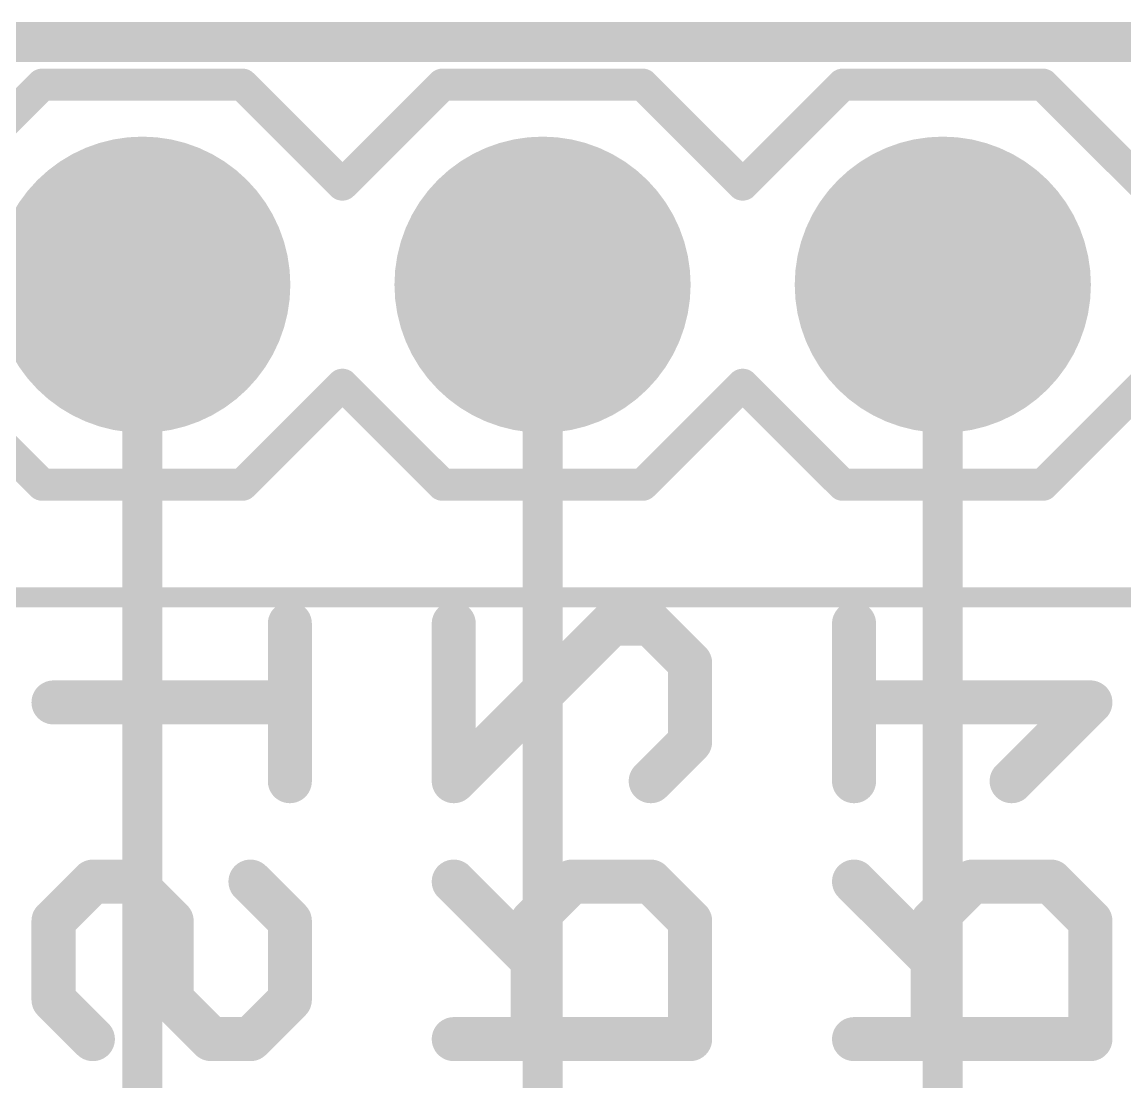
# Model space of a CAD drawing. Extents: x -0.1 to 31.9, y -22.9 to 26.1.
# Drawn here: x 9.4 to 16.4, y 19.34 to 26.07 of the extents above; entities that cross this region are included whole.
import ezdxf

# ---------------------------------------------------------------- set-up
doc = ezdxf.new("R2010")
doc.units = 0
for name, color, linetype in [('1', 12, 'CONTINUOUS'), ('16', 132, 'CONTINUOUS'), ('17', 110, 'CONTINUOUS'), ('20', 53, 'CONTINUOUS'), ('21', 41, 'CONTINUOUS'), ('22', 40, 'CONTINUOUS'), ('51', 53, 'CONTINUOUS')]:
    doc.layers.add(name, color=color, linetype=linetype)

# ---------------------------------------------------------------- blocks, each defined once
blk = doc.blocks.new('RECT')
blk.add_solid([(-0.5, -0.5), (0.5, -0.5), (-0.5, 0.5), (0.5, 0.5)])
blk = doc.blocks.new('ROUNDP')
at = {"const_width": 0.5}
blk.add_lwpolyline([(0, -0.25, 1), (0, 0.25, 1), (0, -0.25)], format="xyb", dxfattribs=at)

msp = doc.modelspace()

# ---------------------------------------------------------------- linework, layer by layer
at = {"layer": '1', "const_width": 0.254}
msp.add_lwpolyline([(0, 25.94), (31.75, 25.94)], dxfattribs=at)
at = {"layer": '16', "const_width": 0.254}
for points in [[(0, 25.94), (31.75, 25.94)], [(10.16, 17.415), (10.16, 24.4)], [(12.7, 16.145), (12.7, 24.4)], [(15.24, 14.875), (15.24, 24.4)]]:
    msp.add_lwpolyline(points, dxfattribs=at)
at = {"layer": '16', "const_width": 0.127}
for points in [[(10.2235, 24.4, 1), (10.0965, 24.4)], [(12.7635, 24.4, 1), (12.6365, 24.4)], [(15.3035, 24.4, 1), (15.1765, 24.4)]]:
    msp.add_lwpolyline(points, format="xyb", dxfattribs=at)
at = {"layer": '20', "const_width": 0.2032}
msp.add_lwpolyline([(31.75, 25.94), (0, 25.94)], dxfattribs=at)
at = {"layer": '21', "const_width": 0.2032}
for points in [[(8.89, 25.035), (9.525, 25.67)], [(9.525, 25.67), (10.795, 25.67)], [(11.43, 25.035), (10.795, 25.67)], [(11.43, 25.035), (12.065, 25.67)], [(12.065, 25.67), (13.335, 25.67)], [(13.335, 25.67), (13.97, 25.035)], [(13.97, 25.035), (14.605, 25.67)], [(14.605, 25.67), (15.875, 25.67)], [(15.875, 25.67), (16.51, 25.035)], [(9.525, 23.13), (8.89, 23.765)], [(10.795, 23.13), (11.43, 23.765)], [(12.065, 23.13), (11.43, 23.765)], [(13.97, 23.765), (13.335, 23.13)], [(14.605, 23.13), (13.97, 23.765)], [(16.51, 23.765), (15.875, 23.13)], [(10.795, 23.13), (9.525, 23.13)], [(13.335, 23.13), (12.065, 23.13)], [(15.875, 23.13), (14.605, 23.13)]]:
    msp.add_lwpolyline(points, dxfattribs=at)
at = {"layer": '21', "const_width": 0.1016}
for points in [[(9.525, 25.7208, 1), (9.525, 25.6192)], [(9.5609, 25.6341, 1), (9.4891, 25.7059)], [(10.8309, 25.7059, 1), (10.7591, 25.6341)], [(10.795, 25.6192, 1), (10.795, 25.7208)], [(12.065, 25.7208, 1), (12.065, 25.6192)], [(12.1009, 25.6341, 1), (12.0291, 25.7059)], [(13.3709, 25.7059, 1), (13.2991, 25.6341)], [(13.335, 25.6192, 1), (13.335, 25.7208)], [(14.605, 25.7208, 1), (14.605, 25.6192)], [(14.6409, 25.6341, 1), (14.5691, 25.7059)], [(15.9109, 25.7059, 1), (15.8391, 25.6341)], [(15.875, 25.6192, 1), (15.875, 25.7208)], [(11.3941, 25.0709, 1), (11.4659, 24.9991)], [(11.3941, 24.9991, 1), (11.4659, 25.0709)], [(13.9341, 25.0709, 1), (14.0059, 24.9991)], [(13.9341, 24.9991, 1), (14.0059, 25.0709)], [(11.4659, 23.8009, 1), (11.3941, 23.7291)], [(11.4659, 23.7291, 1), (11.3941, 23.8009)], [(14.0059, 23.8009, 1), (13.9341, 23.7291)], [(14.0059, 23.7291, 1), (13.9341, 23.8009)], [(9.525, 23.1808, 1), (9.525, 23.0792)], [(9.4891, 23.0941, 1), (9.5609, 23.1659)], [(10.7591, 23.1659, 1), (10.8309, 23.0941)], [(10.795, 23.0792, 1), (10.795, 23.1808)], [(12.065, 23.1808, 1), (12.065, 23.0792)], [(12.0291, 23.0941, 1), (12.1009, 23.1659)], [(13.2991, 23.1659, 1), (13.3709, 23.0941)], [(13.335, 23.0792, 1), (13.335, 23.1808)], [(14.605, 23.1808, 1), (14.605, 23.0792)], [(14.5691, 23.0941, 1), (14.6409, 23.1659)], [(15.8391, 23.1659, 1), (15.9109, 23.0941)], [(15.875, 23.0792, 1), (15.875, 23.1808)]]:
    msp.add_lwpolyline(points, format="xyb", dxfattribs=at)
at = {"layer": '22', "const_width": 0.2794}
for points in [[(11.0966, 21.2485), (11.0966, 22.2485)], [(12.1367, 22.2485), (12.1367, 21.2485)], [(12.1367, 21.2485), (13.1366, 22.2485)], [(13.1366, 22.2485), (13.3866, 22.2485)], [(13.3866, 22.2485), (13.6366, 21.9985)], [(14.6767, 21.2485), (14.6767, 22.2485)], [(13.6366, 21.9985), (13.6366, 21.4985)], [(9.5967, 21.7485), (11.0966, 21.7485)], [(16.1766, 21.7485), (14.6767, 21.7485)], [(15.6766, 21.2485), (16.1766, 21.7485)], [(13.6366, 21.4985), (13.3866, 21.2485)], [(9.8467, 20.6113), (9.5967, 20.3613)], [(10.0967, 20.6113), (9.8467, 20.6113)], [(10.3466, 20.3613), (10.0967, 20.6113)], [(10.8466, 20.6113), (11.0966, 20.3613)], [(12.6367, 20.1113), (12.1367, 20.6113)], [(12.8866, 20.6113), (12.6367, 20.3613)], [(13.3866, 20.6113), (12.8866, 20.6113)], [(13.6366, 20.3613), (13.3866, 20.6113)], [(15.1767, 20.1113), (14.6767, 20.6113)], [(15.4266, 20.6113), (15.1767, 20.3613)], [(15.9266, 20.6113), (15.4266, 20.6113)], [(16.1766, 20.3613), (15.9266, 20.6113)], [(9.5967, 20.3613), (9.5967, 19.8614)], [(10.3466, 19.8614), (10.3466, 20.3613)], [(11.0966, 20.3613), (11.0966, 19.8614)], [(12.6367, 20.3613), (12.6367, 19.6114)], [(13.6366, 19.6114), (13.6366, 20.3613)], [(15.1767, 20.3613), (15.1767, 19.6114)], [(16.1766, 19.6114), (16.1766, 20.3613)], [(9.5967, 19.8614), (9.8467, 19.6114)], [(10.5966, 19.6114), (10.3466, 19.8614)], [(11.0966, 19.8614), (10.8466, 19.6114)], [(10.8466, 19.6114), (10.5966, 19.6114)], [(12.1367, 19.6114), (13.6366, 19.6114)], [(14.6767, 19.6114), (16.1766, 19.6114)]]:
    msp.add_lwpolyline(points, dxfattribs=at)
at = {"layer": '22', "const_width": 0.1397}
for points in [[(11.1664, 22.2485, 1), (11.0267, 22.2485)], [(12.2066, 22.2485, 1), (12.0669, 22.2485)], [(13.1366, 22.3183, 1), (13.1366, 22.1786)], [(13.186, 22.1991, 1), (13.0872, 22.2979)], [(13.436, 22.2979, 1), (13.3372, 22.1991)], [(13.3866, 22.1786, 1), (13.3866, 22.3183)], [(14.7466, 22.2485, 1), (14.6068, 22.2485)], [(13.7064, 21.9985, 1), (13.5667, 21.9985)], [(13.5872, 21.9491, 1), (13.686, 22.0479)], [(9.5967, 21.8183, 1), (9.5967, 21.6786)], [(11.0966, 21.6786, 1), (11.0966, 21.8183)], [(14.6767, 21.8183, 1), (14.6767, 21.6787)], [(16.226, 21.6991, 1), (16.1272, 21.7979)], [(16.1766, 21.6787, 1), (16.1766, 21.8183)], [(13.686, 21.4491, 1), (13.5872, 21.5479)], [(13.5667, 21.4985, 1), (13.7064, 21.4985)], [(12.0873, 21.2979, 1), (12.1861, 21.1991)], [(13.3372, 21.2979, 1), (13.436, 21.1991)], [(15.6272, 21.2979, 1), (15.726, 21.1991)], [(11.0267, 21.2485, 1), (11.1664, 21.2485)], [(12.0669, 21.2485, 1), (12.2066, 21.2485)], [(14.6068, 21.2485, 1), (14.7466, 21.2485)], [(9.8467, 20.6811, 1), (9.8467, 20.5414)], [(9.8961, 20.5619, 1), (9.7973, 20.6607)], [(10.1461, 20.6607, 1), (10.0473, 20.5619)], [(10.0967, 20.5414, 1), (10.0967, 20.6811)], [(10.896, 20.6607, 1), (10.7972, 20.5619)], [(12.1861, 20.6607, 1), (12.0873, 20.5619)], [(12.8866, 20.6812, 1), (12.8866, 20.5415)], [(12.936, 20.5619, 1), (12.8372, 20.6607)], [(13.436, 20.6607, 1), (13.3372, 20.5619)], [(13.3866, 20.5415, 1), (13.3866, 20.6812)], [(14.7261, 20.6607, 1), (14.6273, 20.5619)], [(15.4266, 20.6812, 1), (15.4266, 20.5415)], [(15.476, 20.5619, 1), (15.3772, 20.6607)], [(15.976, 20.6607, 1), (15.8772, 20.5619)], [(15.9266, 20.5415, 1), (15.9266, 20.6812)], [(9.6666, 20.3613, 1), (9.5268, 20.3613)], [(9.5473, 20.4107, 1), (9.6461, 20.3119)], [(10.4165, 20.3613, 1), (10.2768, 20.3613)], [(10.2972, 20.3119, 1), (10.396, 20.4107)], [(11.1664, 20.3613, 1), (11.0267, 20.3613)], [(11.0472, 20.3119, 1), (11.146, 20.4107)], [(12.7065, 20.3613, 1), (12.5668, 20.3613)], [(12.5873, 20.4107, 1), (12.6861, 20.3119)], [(13.7064, 20.3613, 1), (13.5667, 20.3613)], [(13.5872, 20.3119, 1), (13.686, 20.4107)], [(15.2465, 20.3613, 1), (15.1068, 20.3613)], [(15.1273, 20.4107, 1), (15.2261, 20.3119)], [(16.2464, 20.3613, 1), (16.1067, 20.3613)], [(16.1272, 20.3119, 1), (16.226, 20.4107)], [(12.5873, 20.062, 1), (12.6861, 20.1607)], [(15.1273, 20.062, 1), (15.2261, 20.1607)], [(9.6461, 19.9107, 1), (9.5473, 19.812)], [(10.396, 19.9107, 1), (10.2972, 19.812)], [(11.146, 19.812, 1), (11.0472, 19.9107)], [(9.5268, 19.8614, 1), (9.6666, 19.8614)], [(10.2768, 19.8614, 1), (10.4165, 19.8614)], [(11.0267, 19.8614, 1), (11.1664, 19.8614)], [(10.5966, 19.6812, 1), (10.5966, 19.5415)], [(10.8466, 19.5415, 1), (10.8466, 19.6812)], [(12.1367, 19.6812, 1), (12.1367, 19.5415)], [(13.6366, 19.5415, 1), (13.6366, 19.6812)], [(14.6767, 19.6812, 1), (14.6767, 19.5415)], [(16.1766, 19.5415, 1), (16.1766, 19.6812)], [(9.7973, 19.562, 1), (9.8961, 19.6608)], [(10.5472, 19.562, 1), (10.646, 19.6608)], [(10.7972, 19.6608, 1), (10.896, 19.562)], [(12.5668, 19.6114, 1), (12.7065, 19.6114)], [(13.5667, 19.6114, 1), (13.7064, 19.6114)], [(15.1068, 19.6114, 1), (15.2465, 19.6114)], [(16.1067, 19.6114, 1), (16.2464, 19.6114)]]:
    msp.add_lwpolyline(points, format="xyb", dxfattribs=at)
at = {"layer": '51', "const_width": 0.127}
msp.add_lwpolyline([(4.399, 22.415), (23.399, 22.415)], dxfattribs=at)

# ---------------------------------------------------------------- block references
at = {"layer": '17', "xscale": 1.8796, "yscale": 1.8796, "rotation": 270}
for p in [(10.16, 24.4), (10.16, 24.4), (12.7, 24.4), (12.7, 24.4), (15.24, 24.4), (15.24, 24.4)]:
    msp.add_blockref('ROUNDP', p, dxfattribs=at)
at = {"layer": '51', "xscale": 0.508, "yscale": 0.508, "rotation": 180}
for p in [(10.16, 24.4), (12.7, 24.4), (15.24, 24.4)]:
    msp.add_blockref('RECT', p, dxfattribs=at)

doc.saveas('drawing.dxf')
